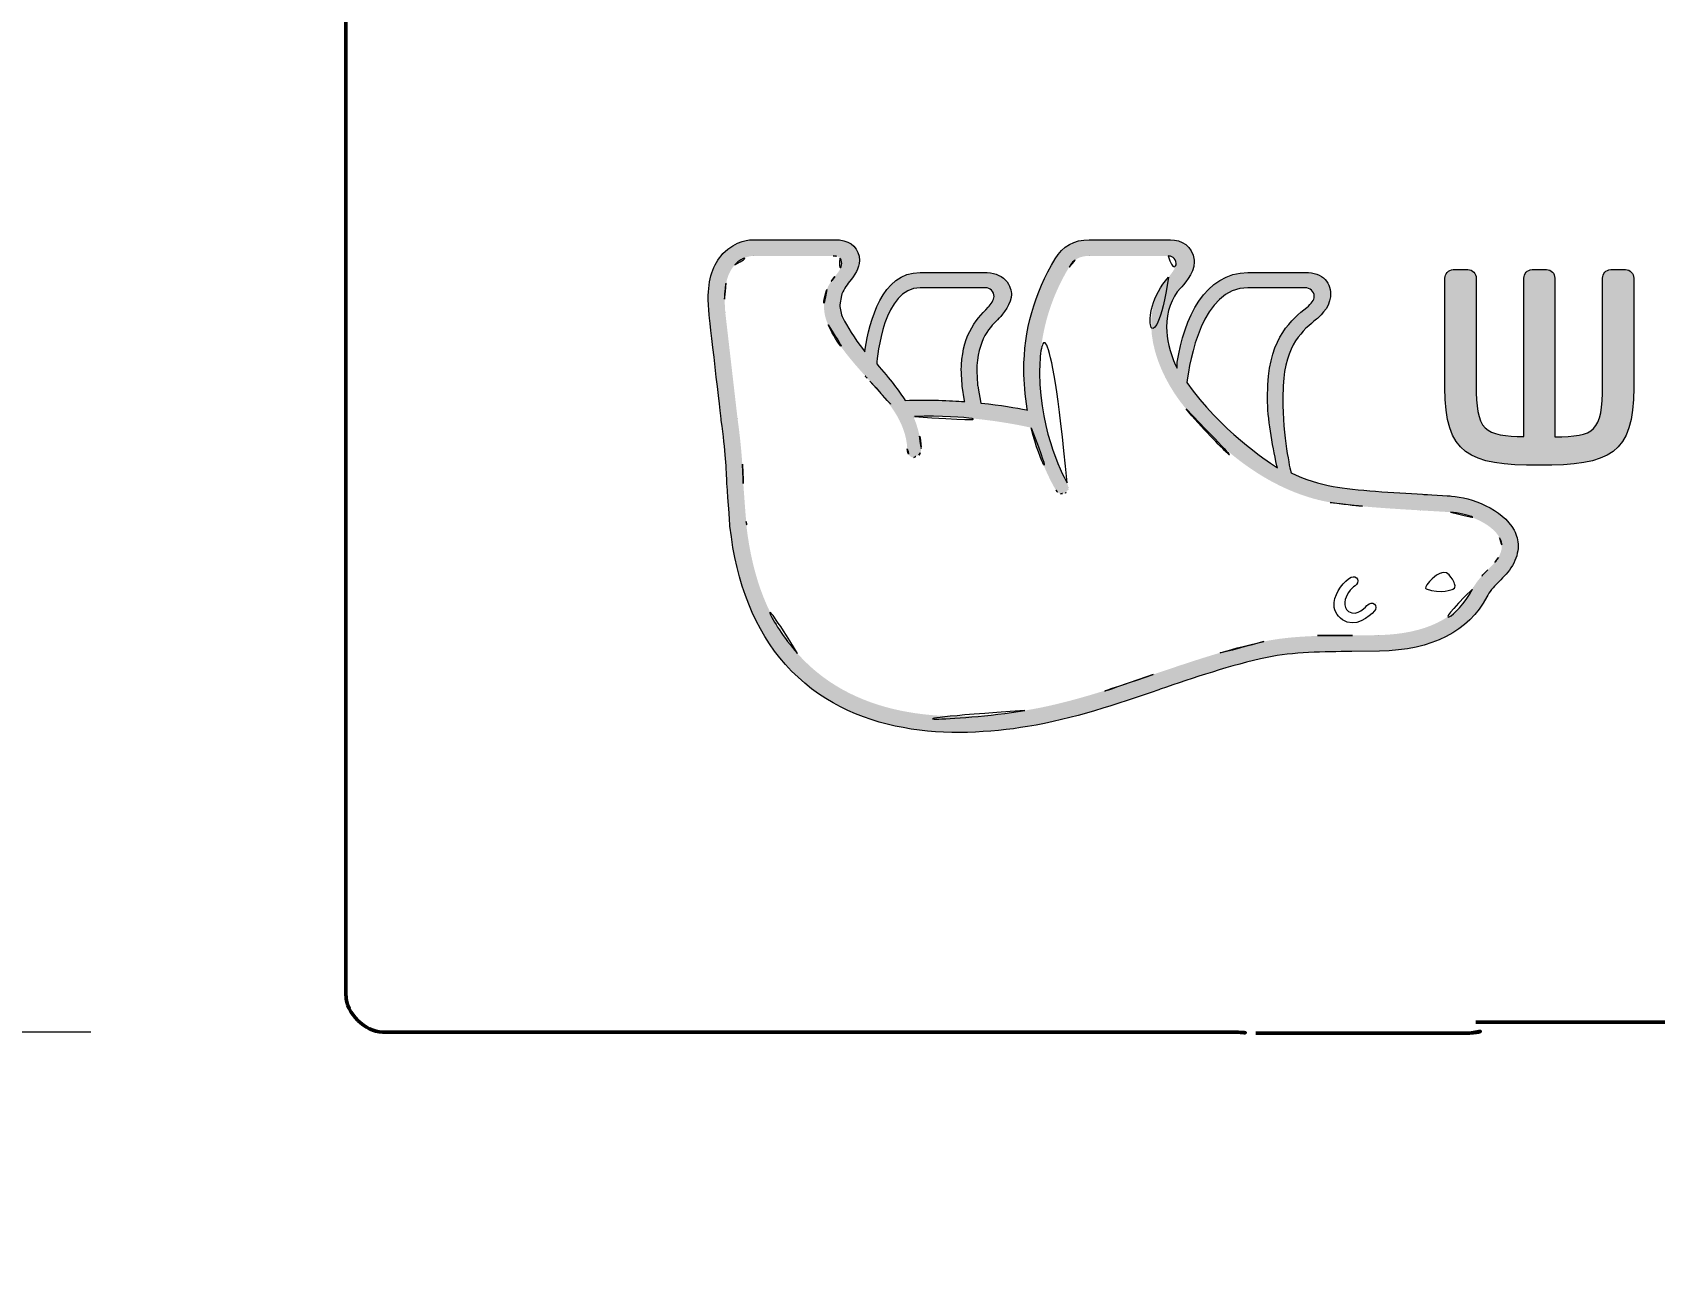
# Model space of a CAD drawing. Extents: x 16296675745 to 16296677675, y -37409619395 to -37409618123.
# Drawn here: x 16296675996.03 to 16296676018.29, y -37409619012.75 to -37409618995.79 of the extents above; entities that cross this region are included whole.
import ezdxf

# ---------------------------------------------------------------- set-up
doc = ezdxf.new("R2010")
doc.units = 0
doc.header["$LTSCALE"] = 10
doc.header["$MEASUREMENT"] = 0
doc.header["$PDMODE"] = 3
doc.header["$PDSIZE"] = -10
doc.linetypes.add('AUSGEZOGEN', pattern=[0])
doc.layers.get('0').update_dxf_attribs({"linetype": 'CONTINUOUS'})
doc.layers.get('DEFPOINTS').update_dxf_attribs({"linetype": 'CONTINUOUS'})
doc.layers.add('7', color=7, linetype='CONTINUOUS')
doc.layers.add('레이어 1', color=7, linetype='CONTINUOUS', lineweight=0)
doc.styles.add('Daelim Dimension', font='')
doc.styles.get('Daelim Dimension').set_extended_font_data('NanumGothic')
doc.dimstyles.new('DEFAULT', dxfattribs={"dimscale": 2, "dimtxt": 2, "dimasz": 2, "dimexe": 0, "dimexo": 2, "dimgap": 1, "dimtad": 1, "dimdec": 1, "dimzin": 9, "dimdsep": 46, "dimtxsty": 'Daelim Dimension', "dimcen": 0.5, "dimclrd": 252, "dimclre": 252, "dimclrt": 3, "dimadec": 1, "dimazin": 0, "dimtfac": 1, "dimtdec": 1, "dimtix": 1, "dimtmove": 0, "dimatfit": 3, "dimfxl": 1, "dimtolj": 1, "dimtzin": 1, "dimlwd": 9, "dimlwe": 9, "dimarcsym": 0})

# ---------------------------------------------------------------- blocks, each defined once
blk = doc.blocks.new('*D16')
at = {"color": 5, "lineweight": 9, "ltscale": 0.5, "transparency": 16777216}
for p, q in [((16296676000.335, -37409619013.002), (16296676000.335, -37409619054.953)), ((16296676065.308, -37409619013.406), (16296676065.308, -37409619054.953)), ((16296676004.335, -37409619054.953), (16296676061.308, -37409619054.953))]:
    blk.add_line(p, q, dxfattribs=at)
at = {"color": 5, "ltscale": 0.5, "transparency": 16777216}
for points in [[(16296676004.335, -37409619054.287), (16296676004.335, -37409619055.62), (16296676000.335, -37409619054.953)], [(16296676061.308, -37409619054.287), (16296676061.308, -37409619055.62), (16296676065.308, -37409619054.953)]]:
    blk.add_solid(points, dxfattribs=at)
at = {"layer": 'DEFPOINTS', "color": 0, "ltscale": 0.5, "transparency": 16777216}
for p in [(16296676000.335, -37409619009.002), (16296676065.308, -37409619009.406), (16296676065.308, -37409619054.953)]:
    blk.add_point(p, dxfattribs=at)
at = {"color": 7, "ltscale": 0.5, "transparency": 16777216, "insert": (16296676032.822, -37409619047.51), "char_height": 10, "attachment_point": 5, "style": 'Daelim Dimension'}
blk.add_mtext('\\A1;65', dxfattribs=at)
blk = doc.blocks.new('*D15')
at = {"color": 5, "lineweight": 9, "ltscale": 0.5, "transparency": 16777216}
for p, q in [((16296676006.32156, -37409618931.12888), (16296675952.38427, -37409618931.12888)), ((16296675952.38427, -37409619005.50224), (16296675952.38427, -37409618935.12888)), ((16296675996.8348, -37409619009.50224), (16296675952.38427, -37409619009.50224))]:
    blk.add_line(p, q, dxfattribs=at)
at = {"color": 5, "ltscale": 0.5, "transparency": 16777216}
for points in [[(16296675951.71761, -37409618935.12888), (16296675953.05094, -37409618935.12888), (16296675952.38427, -37409618931.12888)], [(16296675951.71761, -37409619005.50224), (16296675953.05094, -37409619005.50224), (16296675952.38427, -37409619009.50224)]]:
    blk.add_solid(points, dxfattribs=at)
at = {"layer": 'DEFPOINTS', "color": 0, "ltscale": 0.5, "transparency": 16777216}
for p in [(16296675952.38427, -37409618931.12888), (16296676010.32156, -37409618931.12888), (16296676000.8348, -37409619009.50224)]:
    blk.add_point(p, dxfattribs=at)
at = {"color": 7, "ltscale": 0.5, "transparency": 16777216, "insert": (16296675944.68328, -37409618970.31556), "char_height": 10, "attachment_point": 5, "rotation": 90, "style": 'Daelim Dimension'}
blk.add_mtext('\\A1;78.5', dxfattribs=at)

msp = doc.modelspace()

# ---------------------------------------------------------------- hatches: boundary and pattern name
at = {"layer": '레이어 1'}
h = msp.add_hatch(color=7, dxfattribs=at)
h.dxf.hatch_style = 1
edge = h.paths.add_edge_path(flags=16)
edge.add_spline(control_points=[(16296676005.670031, -37409618998.976013), (16296676005.77924, -37409618998.855118), (16296676005.916479, -37409618998.854042), (16296676005.922421, -37409618998.854042), (16296676005.922421, -37409618998.854042), (16296676007.021761, -37409618998.854042), (16296676007.021761, -37409618998.854042), (16296676007.062149, -37409618998.854042), (16296676007.093019, -37409618998.864166), (16296676007.113001, -37409618998.883904), (16296676007.129681, -37409618998.90023), (16296676007.137791, -37409618998.925087), (16296676007.137791, -37409618998.955887), (16296676007.137791, -37409618999.017883), (16296676007.092541, -37409618999.074867), (16296676007.04446, -37409618999.135399), (16296676006.99988, -37409618999.192673), (16296676006.957529, -37409618999.246964), (16296676006.93383, -37409618999.31369), (16296676006.87365, -37409618999.475639), (16296676006.87981, -37409618999.648399), (16296676006.95166, -37409618999.800621), (16296676007.08147, -37409619000.076042), (16296676007.274071, -37409619000.292419), (16296676007.460739, -37409619000.501518), (16296676007.460739, -37409619000.501518), (16296676007.52396, -37409619000.570938), (16296676007.52396, -37409619000.571609), (16296676007.766621, -37409619000.842018), (16296676008.01738, -37409619001.121758), (16296676008.037161, -37409619001.501038), (16296676008.041691, -37409619001.576134), (16296676008.076401, -37409619001.621529), (16296676008.124689, -37409619001.619492), (16296676008.124689, -37409619001.619492), (16296676008.19581, -37409619001.585327), (16296676008.197359, -37409619001.585327), (16296676008.21661, -37409619001.56411), (16296676008.227341, -37409619001.532509), (16296676008.227341, -37409619001.496178), (16296676008.227341, -37409619001.496178), (16296676008.22674, -37409619001.483353), (16296676008.22674, -37409619001.483208), (16296676008.21701, -37409619001.346123), (16296676008.18432, -37409619001.211594), (16296676008.12685, -37409619001.071922), (16296676008.12685, -37409619001.071922), (16296676008.121241, -37409619001.057861), (16296676008.121241, -37409619001.057861), (16296676008.121241, -37409619001.057861), (16296676008.13611, -37409619001.057327), (16296676008.13611, -37409619001.057327), (16296676008.84186, -37409619001.029373), (16296676009.53376, -37409619001.162552), (16296676009.73724, -37409619001.211594), (16296676009.86273, -37409619001.716476), (16296676010.06628, -37409619002.051193), (16296676010.07505, -37409619002.065369), (16296676010.09086, -37409619002.091568), (16296676010.116119, -37409619002.111702), (16296676010.14043, -37409619002.118729), (16296676010.14043, -37409619002.118729), (16296676010.199869, -37409619002.109818), (16296676010.207161, -37409619002.108856), (16296676010.212151, -37409619002.10144), (16296676010.222561, -37409619002.087387), (16296676010.24552, -37409619002.056587), (16296676010.24552, -37409619002.056587), (16296676010.24835, -37409619002.031883), (16296676010.24835, -37409619002.031883), (16296676010.24835, -37409619002.031883), (16296676010.22958, -37409619001.965424), (16296676010.22958, -37409619001.965424), (16296676010.21418, -37409619001.938812), (16296676009.851789, -37409619001.303963), (16296676009.851789, -37409619000.46315), (16296676009.851789, -37409618999.944473), (16296676009.988079, -37409618999.455109), (16296676010.25687, -37409618999.008827), (16296676010.321091, -37409618998.901733), (16296676010.40572, -37409618998.854042), (16296676010.53159, -37409618998.854042), (16296676010.53159, -37409618998.854042), (16296676011.61528, -37409618998.854042), (16296676011.61528, -37409618998.854042), (16296676011.651211, -37409618998.854042), (16296676011.72617, -37409618998.879303), (16296676011.72617, -37409618998.957649), (16296676011.72617, -37409618999.000862), (16296676011.686131, -37409618999.071777), (16296676011.61939, -37409618999.146469), (16296676011.167789, -37409618999.649353), (16296676011.428341, -37409619000.434792), (16296676011.861441, -37409619000.952248), (16296676012.27977, -37409619001.45134), (16296676012.96249, -37409619002.079407), (16296676013.8391, -37409619002.235428), (16296676014.149771, -37409619002.289719), (16296676014.660271, -37409619002.319977), (16296676015.07258, -37409619002.344429), (16296676015.07258, -37409619002.344429), (16296676015.48934, -37409619002.369148), (16296676015.48934, -37409619002.369148), (16296676015.70322, -37409619002.38549), (16296676016.056709, -37409619002.517036), (16296676016.164289, -37409619002.720741), (16296676016.20974, -37409619002.805161), (16296676016.204611, -37409619002.8908), (16296676016.14761, -37409619002.989258), (16296676016.11175, -37409619003.048683), (16296676016.06251, -37409619003.099747), (16296676016.00058, -37409619003.16188), (16296676015.93211, -37409619003.231163), (16296676015.86166, -37409619003.302887), (16296676015.80682, -37409619003.397453), (16296676015.80682, -37409619003.397453), (16296676015.79109, -37409619003.427017), (16296676015.79109, -37409619003.427017), (16296676015.581791, -37409619003.827377), (16296676015.15065, -37409619004.038773), (16296676014.509121, -37409619004.055794), (16296676014.509121, -37409619004.055794), (16296676014.147329, -37409619004.059837), (16296676014.147329, -37409619004.059837), (16296676013.75009, -37409619004.061867), (16296676013.299351, -37409619004.064163), (16296676012.928989, -37409619004.14386), (16296676012.408831, -37409619004.255692), (16296676011.88698, -37409619004.43399), (16296676011.426451, -37409619004.590927), (16296676011.426451, -37409619004.590927), (16296676011.41172, -37409619004.595787), (16296676011.41172, -37409619004.595787), (16296676010.842131, -37409619004.790573), (16296676010.25308, -37409619004.991966), (16296676009.65094, -37409619005.090019), (16296676008.68726, -37409619005.24955), (16296676007.363899, -37409619005.244278), (16296676006.531321, -37409619004.309593), (16296676006.14649, -37409619003.876823), (16296676005.909451, -37409619003.281693), (16296676005.827869, -37409619002.540283), (16296676005.827869, -37409619002.540283), (16296676005.830971, -37409619002.542709), (16296676005.833811, -37409619002.54528), (16296676005.82719, -37409619002.530563), (16296676005.820971, -37409619002.44735), (16296676005.786671, -37409619001.975693), (16296676005.77681, -37409619001.748894), (16296676005.766399, -37409619001.514412), (16296676005.707109, -37409619001.079353), (16296676005.707109, -37409619001.079353), (16296676005.53908, -37409618999.624359), (16296676005.53908, -37409618999.624359), (16296676005.53908, -37409618999.624359), (16296676005.529091, -37409618999.447548), (16296676005.529091, -37409618999.447548), (16296676005.529091, -37409618999.238724), (16296676005.576361, -37409618999.080017), (16296676005.670031, -37409618998.976013)], knot_values=[0, 0, 0, 0, 1, 1, 1, 2, 2, 2, 3, 3, 3, 4, 4, 4, 5, 5, 5, 6, 6, 6, 7, 7, 7, 8, 8, 8, 9, 9, 9, 10, 10, 10, 11, 11, 11, 12, 12, 12, 13, 13, 13, 14, 14, 14, 15, 15, 15, 16, 16, 16, 17, 17, 17, 18, 18, 18, 19, 19, 19, 20, 20, 20, 21, 21, 21, 22, 22, 22, 23, 23, 23, 24, 24, 24, 25, 25, 25, 26, 26, 26, 27, 27, 27, 28, 28, 28, 29, 29, 29, 30, 30, 30, 31, 31, 31, 32, 32, 32, 33, 33, 33, 34, 34, 34, 35, 35, 35, 36, 36, 36, 37, 37, 37, 38, 38, 38, 39, 39, 39, 40, 40, 40, 41, 41, 41, 42, 42, 42, 43, 43, 43, 44, 44, 44, 45, 45, 45, 46, 46, 46, 47, 47, 47, 48, 48, 48, 49, 49, 49, 50, 50, 50, 51, 51, 51, 52, 52, 52, 53, 53, 53, 53], degree=3, periodic=0)
edge = h.paths.add_edge_path(flags=16)
edge.add_spline(control_points=[(16296676008.211411, -37409618999.290459), (16296676008.211411, -37409618999.290459), (16296676009.108219, -37409618999.290459), (16296676009.108219, -37409618999.290459), (16296676009.17453, -37409618999.290459), (16296676009.22694, -37409618999.343407), (16296676009.22694, -37409618999.410942), (16296676009.22694, -37409618999.458092), (16296676009.18602, -37409618999.518059), (16296676009.14731, -37409618999.559258), (16296676008.964899, -37409618999.733887), (16296676008.778299, -37409618999.974319), (16296676008.778299, -37409619000.430733), (16296676008.778299, -37409619000.430733), (16296676008.78985, -37409619000.638077), (16296676008.78985, -37409619000.638878), (16296676008.78985, -37409619000.638878), (16296676008.822809, -37409619000.840538), (16296676008.822809, -37409619000.840538), (16296676008.822809, -37409619000.840538), (16296676008.825109, -37409619000.853249), (16296676008.825109, -37409619000.853249), (16296676008.825109, -37409619000.853249), (16296676008.811871, -37409619000.852287), (16296676008.811871, -37409619000.852287), (16296676008.64465, -37409619000.840271), (16296676008.31926, -37409619000.822166), (16296676008.008591, -37409619000.836899), (16296676007.92971, -37409619000.711418), (16296676007.80261, -37409619000.550003), (16296676007.61702, -37409619000.334969), (16296676007.62554, -37409619000.227989), (16296676007.71414, -37409618999.290459), (16296676008.211411, -37409618999.290459)], knot_values=[0, 0, 0, 0, 1, 1, 1, 2, 2, 2, 3, 3, 3, 4, 4, 4, 5, 5, 5, 6, 6, 6, 7, 7, 7, 8, 8, 8, 9, 9, 9, 10, 10, 10, 11, 11, 11, 11], degree=3, periodic=0)
edge = h.paths.add_edge_path(flags=16)
edge.add_spline(control_points=[(16296676012.71139, -37409618999.290459), (16296676012.71139, -37409618999.290459), (16296676013.498581, -37409618999.290459), (16296676013.498581, -37409618999.290459), (16296676013.55761, -37409618999.290459), (16296676013.621099, -37409618999.339081), (16296676013.621099, -37409618999.410942), (16296676013.621099, -37409618999.454567), (16296676013.58449, -37409618999.508591), (16296676013.517771, -37409618999.562233), (16296676013.318529, -37409618999.720917), (16296676013.016649, -37409618999.961098), (16296676012.983959, -37409619000.624168), (16296676012.983959, -37409619000.624168), (16296676012.979441, -37409619000.805023), (16296676012.979441, -37409619000.805023), (16296676012.979441, -37409619001.087044), (16296676013.044069, -37409619001.427559), (16296676013.105379, -37409619001.731873), (16296676013.105379, -37409619001.731873), (16296676013.115391, -37409619001.762939), (16296676013.115391, -37409619001.762939), (16296676013.115391, -37409619001.762939), (16296676013.08959, -37409619001.742813), (16296676013.08959, -37409619001.742813), (16296676012.97221, -37409619001.670563), (16296676012.329269, -37409619001.23481), (16296676011.87299, -37409619000.591057), (16296676011.91082, -37409619000.286346), (16296676012.08263, -37409618999.290459), (16296676012.71139, -37409618999.290459)], knot_values=[0, 0, 0, 0, 1, 1, 1, 2, 2, 2, 3, 3, 3, 4, 4, 4, 5, 5, 5, 6, 6, 6, 7, 7, 7, 8, 8, 8, 9, 9, 9, 10, 10, 10, 10], degree=3, periodic=0)
edge = h.paths.add_edge_path()
edge.add_spline(control_points=[(16296676005.316879, -37409618999.646378), (16296676005.31716, -37409618999.648399), (16296676005.4841, -37409619001.109596), (16296676005.4841, -37409619001.109596), (16296676005.54591, -37409619001.546288), (16296676005.554819, -37409619001.77916), (16296676005.562851, -37409619001.98555), (16296676005.562851, -37409619001.98555), (16296676005.604179, -37409619002.562431), (16296676005.604179, -37409619002.562843), (16296676005.69211, -37409619003.352463), (16296676005.94767, -37409619003.990273), (16296676006.3641, -37409619004.45668), (16296676007.26368, -37409619005.467422), (16296676008.66795, -37409619005.478104), (16296676009.688009, -37409619005.309929), (16296676010.313589, -37409619005.206459), (16296676010.91156, -37409619005.002373), (16296676011.48967, -37409619004.804619), (16296676011.48967, -37409619004.804619), (16296676011.508301, -37409619004.798012), (16296676011.508301, -37409619004.798012), (16296676011.960251, -37409619004.64389), (16296676012.473129, -37409619004.46843), (16296676012.9764, -37409619004.361191), (16296676013.32218, -37409619004.287308), (16296676013.75522, -37409619004.283928), (16296676014.137739, -37409619004.281898), (16296676014.137739, -37409619004.281898), (16296676014.51635, -37409619004.277313), (16296676014.51635, -37409619004.277313), (16296676015.243839, -37409619004.259354), (16296676015.739361, -37409619004.007423), (16296676015.989639, -37409619003.52887), (16296676015.989639, -37409619003.52887), (16296676016.000919, -37409619003.508217), (16296676016.000919, -37409619003.508217), (16296676016.04232, -37409619003.435677), (16296676016.10371, -37409619003.374077), (16296676016.15868, -37409619003.318962), (16296676016.219271, -37409619003.257919), (16296676016.28754, -37409619003.189453), (16296676016.33968, -37409619003.10083), (16296676016.392019, -37409619003.012077), (16296676016.41843, -37409619002.922127), (16296676016.41843, -37409619002.833794), (16296676016.41843, -37409619002.759506), (16296676016.399799, -37409619002.686562), (16296676016.36237, -37409619002.616867), (16296676016.20772, -37409619002.324837), (16296676015.766569, -37409619002.167221), (16296676015.503321, -37409619002.14843), (16296676015.503321, -37409619002.14843), (16296676015.115801, -37409619002.124123), (16296676015.10655, -37409619002.123306), (16296676014.71909, -37409619002.10144), (16296676014.188471, -37409619002.070778), (16296676013.87867, -37409619002.016068), (16296676013.69754, -37409619001.984047), (16296676013.491699, -37409619001.91909), (16296676013.302059, -37409619001.829803), (16296676013.288549, -37409619001.78064), (16296676013.19009, -37409619001.342857), (16296676013.19009, -37409619000.804741), (16296676013.19009, -37409619000.804741), (16296676013.194269, -37409619000.63401), (16296676013.194269, -37409619000.63401), (16296676013.222839, -37409619000.066566), (16296676013.470221, -37409618999.868301), (16296676013.651489, -37409618999.723221), (16296676013.669861, -37409618999.708771), (16296676013.8314, -37409618999.574654), (16296676013.843019, -37409618999.413239), (16296676013.851259, -37409618999.32193), (16296676013.82513, -37409618999.238724), (16296676013.76967, -37409618999.178886), (16296676013.70957, -37409618999.114052), (16296676013.618191, -37409618999.081238), (16296676013.498581, -37409618999.081238), (16296676013.498581, -37409618999.081238), (16296676012.71139, -37409618999.081238), (16296676012.71139, -37409618999.081238), (16296676012.1222, -37409618999.081238), (16296676011.830721, -37409618999.71566), (16296676011.74205, -37409619000.309982), (16296676011.74205, -37409619000.309982), (16296676011.740219, -37409619000.393593), (16296676011.740219, -37409619000.393593), (16296676011.740219, -37409619000.393593), (16296676011.7159, -37409619000.351723), (16296676011.7159, -37409619000.351723), (16296676011.640341, -37409619000.183548), (16296676011.594879, -37409618999.982567), (16296676011.594879, -37409618999.831161), (16296676011.594879, -37409618999.618683), (16296676011.66066, -37409618999.433098), (16296676011.78561, -37409618999.294777), (16296676011.817141, -37409618999.263573), (16296676011.974701, -37409618999.100281), (16296676011.974701, -37409618998.937241), (16296676011.974701, -37409618998.937241), (16296676011.973289, -37409618998.910362), (16296676011.973289, -37409618998.910362), (16296676011.95093, -37409618998.717751), (16296676011.795059, -37409618998.631706), (16296676011.650261, -37409618998.631706), (16296676011.650261, -37409618998.631706), (16296676010.53159, -37409618998.631706), (16296676010.53159, -37409618998.631706), (16296676010.32967, -37409618998.631706), (16296676010.168739, -37409618998.722633), (16296676010.06534, -37409618998.894157), (16296676009.780661, -37409618999.366768), (16296676009.63641, -37409618999.880043), (16296676009.63641, -37409619000.41925), (16296676009.63641, -37409619000.587547), (16296676009.652281, -37409619000.767197), (16296676009.68335, -37409619000.95359), (16296676009.68335, -37409619000.95359), (16296676009.68605, -37409619000.96846), (16296676009.68605, -37409619000.96846), (16296676009.68605, -37409619000.96846), (16296676009.67119, -37409619000.965347), (16296676009.67119, -37409619000.965347), (16296676009.5366, -37409619000.939278), (16296676009.32007, -37409619000.901733), (16296676009.0525, -37409619000.872833), (16296676009.0525, -37409619000.872833), (16296676009.044729, -37409619000.87188), (16296676009.044729, -37409619000.87188), (16296676009.044729, -37409619000.87188), (16296676009.00873, -37409619000.666832), (16296676009.00873, -37409619000.666832), (16296676009.00873, -37409619000.666832), (16296676009.000839, -37409619000.61821), (16296676009.000839, -37409619000.617401), (16296676009.000839, -37409619000.617401), (16296676008.99016, -37409619000.435997), (16296676008.99016, -37409619000.435997), (16296676008.99016, -37409619000.000664), (16296676009.18791, -37409618999.811302), (16296676009.29421, -37409618999.709717), (16296676009.2957, -37409618999.708366), (16296676009.444, -37409618999.557632), (16296676009.460079, -37409618999.423912), (16296676009.460079, -37409618999.423912), (16296676009.46521, -37409618999.382843), (16296676009.46521, -37409618999.382843), (16296676009.46521, -37409618999.340843), (16296676009.454411, -37409618999.258453), (16296676009.38093, -37409618999.182533), (16296676009.316231, -37409618999.115143), (16296676009.21607, -37409618999.081238), (16296676009.08289, -37409618999.081238), (16296676009.08289, -37409618999.081238), (16296676008.211411, -37409618999.081238), (16296676008.211411, -37409618999.081238), (16296676007.682131, -37409618999.081238), (16296676007.52281, -37409618999.754158), (16296676007.45858, -37409619000.131279), (16296676007.45858, -37409619000.131279), (16296676007.455601, -37409619000.170181), (16296676007.455601, -37409619000.170181), (16296676007.455601, -37409619000.170181), (16296676007.434681, -37409619000.141693), (16296676007.434681, -37409619000.141693), (16296676007.31263, -37409618999.985809), (16296676007.205601, -37409618999.812508), (16296676007.15407, -37409618999.70472), (16296676007.126989, -37409618999.648666), (16296676007.1124, -37409618999.586403), (16296676007.1124, -37409618999.523987), (16296676007.1124, -37409618999.523987), (16296676007.13212, -37409618999.397842), (16296676007.13212, -37409618999.397842), (16296676007.15251, -37409618999.329361), (16296676007.199249, -37409618999.266281), (16296676007.24497, -37409618999.205231), (16296676007.31204, -37409618999.118111), (16296676007.381201, -37409618999.02774), (16296676007.381201, -37409618998.918068), (16296676007.381201, -37409618998.918068), (16296676007.374701, -37409618998.857689), (16296676007.374701, -37409618998.857689), (16296676007.342831, -37409618998.712082), (16296676007.22484, -37409618998.631706), (16296676007.0427, -37409618998.631706), (16296676007.0427, -37409618998.631706), (16296676005.922951, -37409618998.631706), (16296676005.922951, -37409618998.631706), (16296676005.89838, -37409618998.631706), (16296676005.67955, -37409618998.637123), (16296676005.50816, -37409618998.822578), (16296676005.37133, -37409618998.970734), (16296676005.304871, -37409618999.174438), (16296676005.304871, -37409618999.444847), (16296676005.304871, -37409618999.444847), (16296676005.31675, -37409618999.645432), (16296676005.316879, -37409618999.646378)], knot_values=[0, 0, 0, 0, 1, 1, 1, 2, 2, 2, 3, 3, 3, 4, 4, 4, 5, 5, 5, 6, 6, 6, 7, 7, 7, 8, 8, 8, 9, 9, 9, 10, 10, 10, 11, 11, 11, 12, 12, 12, 13, 13, 13, 14, 14, 14, 15, 15, 15, 16, 16, 16, 17, 17, 17, 18, 18, 18, 19, 19, 19, 20, 20, 20, 21, 21, 21, 22, 22, 22, 23, 23, 23, 24, 24, 24, 25, 25, 25, 26, 26, 26, 27, 27, 27, 28, 28, 28, 29, 29, 29, 30, 30, 30, 31, 31, 31, 32, 32, 32, 33, 33, 33, 34, 34, 34, 35, 35, 35, 36, 36, 36, 37, 37, 37, 38, 38, 38, 39, 39, 39, 40, 40, 40, 41, 41, 41, 42, 42, 42, 43, 43, 43, 44, 44, 44, 45, 45, 45, 46, 46, 46, 47, 47, 47, 48, 48, 48, 49, 49, 49, 50, 50, 50, 51, 51, 51, 52, 52, 52, 53, 53, 53, 54, 54, 54, 55, 55, 55, 56, 56, 56, 57, 57, 57, 58, 58, 58, 59, 59, 59, 60, 60, 60, 61, 61, 61, 62, 62, 62, 63, 63, 63, 64, 64, 64, 65, 65, 65, 66, 66, 66, 66], degree=3, periodic=0)
edge = h.paths.add_edge_path(flags=0)
edge.add_spline(control_points=[(16296676015.522369, -37409619003.42527), (16296676015.522369, -37409619003.42527), (16296676015.35947, -37409619003.498878), (16296676015.157669, -37409619003.421082), (16296676015.157669, -37409619003.421082), (16296676015.132681, -37409619003.410423), (16296676015.16523, -37409619003.364349), (16296676015.2635, -37409619003.232262), (16296676015.36035, -37409619003.203751), (16296676015.36035, -37409619003.203751), (16296676015.36035, -37409619003.203751), (16296676015.43051, -37409619003.179039), (16296676015.46995, -37409619003.226852), (16296676015.549641, -37409619003.32032), (16296676015.55208, -37409619003.374763), (16296676015.55208, -37409619003.374763), (16296676015.55208, -37409619003.374763), (16296676015.56032, -37409619003.415138), (16296676015.522369, -37409619003.42527)], knot_values=[0, 0, 0, 0, 1, 1, 1, 2, 2, 2, 3, 3, 3, 4, 4, 4, 5, 5, 5, 6, 6, 6, 6], degree=3, periodic=0)
edge = h.paths.add_edge_path(flags=0)
edge.add_spline(control_points=[(16296676014.447399, -37409619003.724854), (16296676014.471781, -37409619003.69825), (16296676014.473669, -37409619003.653954), (16296676014.447399, -37409619003.630577), (16296676014.42227, -37409619003.607887), (16296676014.37871, -37409619003.613831), (16296676014.354401, -37409619003.640572), (16296676014.341431, -37409619003.653954), (16296676014.20771, -37409619003.81266), (16296676014.09236, -37409619003.731483), (16296676014.05022, -37409619003.701218), (16296676014.032789, -37409619003.658257), (16296676014.039009, -37409619003.60276), (16296676014.048861, -37409619003.513748), (16296676014.12606, -37409619003.412712), (16296676014.180019, -37409619003.378143), (16296676014.210211, -37409619003.359756), (16296676014.230129, -37409619003.32032), (16296676014.215811, -37409619003.288437), (16296676014.20163, -37409619003.256699), (16296676014.16124, -37409619003.247238), (16296676014.12883, -37409619003.262367), (16296676014.032261, -37409619003.308571), (16296676013.91048, -37409619003.462807), (16296676013.893801, -37409619003.606667), (16296676013.88273, -37409619003.706886), (16296676013.92771, -37409619003.78875), (16296676014.007799, -37409619003.843987), (16296676014.180019, -37409619003.966232), (16296676014.3752, -37409619003.802673), (16296676014.447399, -37409619003.724854)], knot_values=[0, 0, 0, 0, 1, 1, 1, 2, 2, 2, 3, 3, 3, 4, 4, 4, 5, 5, 5, 6, 6, 6, 7, 7, 7, 8, 8, 8, 9, 9, 9, 10, 10, 10, 10], degree=3, periodic=0)
edge = h.paths.add_edge_path(flags=0)
edge.add_spline(control_points=[(16296676014.46941, -37409619003.605583), (16296676014.46941, -37409619003.605583), (16296676014.46941, -37409619003.605583), (16296676014.46941, -37409619003.605583), (16296676014.46941, -37409619003.605583), (16296676014.46941, -37409619003.605583), (16296676014.46941, -37409619003.605583)], knot_values=[0, 0, 0, 0, 1, 1, 1, 2, 2, 2, 2], degree=3, periodic=0)
h = msp.add_hatch(color=7, dxfattribs=at)
h.dxf.hatch_style = 2
edge = h.paths.add_edge_path()
edge.add_spline(control_points=[(16296676018.004841, -37409619000.66185), (16296676018.004841, -37409619000.66185), (16296676018.004841, -37409618999.159843), (16296676018.004841, -37409618999.159843), (16296676018.004841, -37409618999.094887), (16296676017.953791, -37409618999.042068), (16296676017.891109, -37409618999.042068), (16296676017.891109, -37409618999.042068), (16296676017.69013, -37409618999.042068), (16296676017.69013, -37409618999.042068), (16296676017.619221, -37409618999.042068), (16296676017.576811, -37409618999.101761), (16296676017.576811, -37409618999.159843), (16296676017.576811, -37409618999.159843), (16296676017.576811, -37409619000.624687), (16296676017.576811, -37409619000.624687), (16296676017.576811, -37409619001.270607), (16296676017.46726, -37409619001.33342), (16296676016.92103, -37409619001.3349), (16296676016.92103, -37409619001.295189), (16296676016.92103, -37409618999.159843), (16296676016.92103, -37409618999.159843), (16296676016.92103, -37409618999.092453), (16296676016.87254, -37409618999.042068), (16296676016.80825, -37409618999.042068), (16296676016.80825, -37409618999.042068), (16296676016.610769, -37409618999.042068), (16296676016.610769, -37409618999.042068), (16296676016.540131, -37409618999.042068), (16296676016.49785, -37409618999.101761), (16296676016.49785, -37409618999.159843), (16296676016.49785, -37409618999.159843), (16296676016.49785, -37409619001.288567), (16296676016.49785, -37409619001.330719), (16296676016.24229, -37409619001.329781), (16296676016.06278, -37409619001.308701), (16296676015.965599, -37409619001.211594), (16296676015.86322, -37409619001.109337), (16296676015.84322, -37409619000.918617), (16296676015.84322, -37409619000.624687), (16296676015.84322, -37409619000.624687), (16296676015.84322, -37409618999.159843), (16296676015.84322, -37409618999.159843), (16296676015.84322, -37409618999.096077), (16296676015.791019, -37409618999.042068), (16296676015.72929, -37409618999.042068), (16296676015.72929, -37409618999.042068), (16296676015.527361, -37409618999.042068), (16296676015.527361, -37409618999.042068), (16296676015.457319, -37409618999.042068), (16296676015.41404, -37409618999.103119), (16296676015.41404, -37409618999.159843), (16296676015.41404, -37409618999.159843), (16296676015.41404, -37409619000.66185), (16296676015.41404, -37409619000.66185), (16296676015.41404, -37409619001.57222), (16296676015.736851, -37409619001.726479), (16296676016.707081, -37409619001.726479), (16296676017.680811, -37409619001.726479), (16296676018.004841, -37409619001.57222), (16296676018.004841, -37409619000.66185)], knot_values=[0, 0, 0, 0, 1, 1, 1, 2, 2, 2, 3, 3, 3, 4, 4, 4, 5, 5, 5, 6, 6, 6, 7, 7, 7, 8, 8, 8, 9, 9, 9, 10, 10, 10, 11, 11, 11, 12, 12, 12, 13, 13, 13, 14, 14, 14, 15, 15, 15, 16, 16, 16, 17, 17, 17, 18, 18, 18, 19, 19, 19, 20, 20, 20, 20], degree=3, periodic=0)

# ---------------------------------------------------------------- linework, layer by layer
at = {"color": 7}
msp.add_line((16296676012.746269, -37409618999.081238), (16296676012.746269, -37409618999.081238), dxfattribs=at)
at = {"layer": '7', "color": 7, "linetype": 'AUSGEZOGEN', "lineweight": 50}
for p, q in [((16296676000.334881, -37409618941.115562), (16296676000.334881, -37409619009.002319)), ((16296676000.338449, -37409619009.046753), (16296676000.33539, -37409619009.002319)), ((16296676000.34725, -37409619009.091423), (16296676000.338449, -37409619009.046753)), ((16296676000.36138, -37409619009.135902), (16296676000.34725, -37409619009.091423)), ((16296676000.380409, -37409619009.179764), (16296676000.36138, -37409619009.135902)), ((16296676000.4039, -37409619009.222588), (16296676000.380409, -37409619009.179764)), ((16296676000.43144, -37409619009.263939), (16296676000.4039, -37409619009.222588)), ((16296676000.46258, -37409619009.303383), (16296676000.43144, -37409619009.263939)), ((16296676000.49692, -37409619009.3405), (16296676000.46258, -37409619009.303383)), ((16296676000.534, -37409619009.374863), (16296676000.49692, -37409619009.3405)), ((16296676000.57342, -37409619009.406036), (16296676000.534, -37409619009.374863)), ((16296676015.837061, -37409619009.367203), (16296676049.806049, -37409619009.367203)), ((16296676000.614731, -37409619009.433594), (16296676000.57342, -37409619009.406036)), ((16296676000.657511, -37409619009.4571), (16296676000.614731, -37409619009.433594)), ((16296676000.70134, -37409619009.476143), (16296676000.657511, -37409619009.4571)), ((16296676000.745781, -37409619009.490288), (16296676000.70134, -37409619009.476143)), ((16296676000.790409, -37409619009.4991), (16296676000.745781, -37409619009.490288)), ((16296676000.834801, -37409619009.502151), (16296676000.790409, -37409619009.4991)), ((16296676012.578791, -37409619009.502243), (16296676000.834801, -37409619009.502243)), ((16296676012.821409, -37409619009.515556), (16296676015.7514, -37409619009.515556))]:
    msp.add_line(p, q, dxfattribs=at)
msp.add_arc((16296676015.75131, -37409619009.01548), 0.500088, 270.005027, 315.3125008, dxfattribs=at)
msp.add_ellipse((16296676012.32163, -37409619009.01548), major_axis=(-1.11355, 0.262802), ratio=0.38207008, start_param=1.89280653, end_param=2.124126992, dxfattribs=at)
at = {"layer": '레이어 1', "color": 7}
for points, knots in [([(16296676005.316879, -37409618999.646378), (16296676005.31716, -37409618999.648399), (16296676005.4841, -37409619001.109596), (16296676005.4841, -37409619001.109596), (16296676005.54591, -37409619001.546288), (16296676005.554819, -37409619001.77916), (16296676005.562851, -37409619001.98555), (16296676005.562851, -37409619001.98555), (16296676005.604179, -37409619002.562431), (16296676005.604179, -37409619002.562843), (16296676005.69211, -37409619003.352463), (16296676005.94767, -37409619003.990273), (16296676006.3641, -37409619004.45668), (16296676007.26368, -37409619005.467422), (16296676008.66795, -37409619005.478104), (16296676009.688009, -37409619005.309929), (16296676010.313589, -37409619005.206459), (16296676010.91156, -37409619005.002373), (16296676011.48967, -37409619004.804619), (16296676011.48967, -37409619004.804619), (16296676011.508301, -37409619004.798012), (16296676011.508301, -37409619004.798012), (16296676011.960251, -37409619004.64389), (16296676012.473129, -37409619004.46843), (16296676012.9764, -37409619004.361191), (16296676013.32218, -37409619004.287308), (16296676013.75522, -37409619004.283928), (16296676014.137739, -37409619004.281898), (16296676014.137739, -37409619004.281898), (16296676014.51635, -37409619004.277313), (16296676014.51635, -37409619004.277313), (16296676015.243839, -37409619004.259354), (16296676015.739361, -37409619004.007423), (16296676015.989639, -37409619003.52887), (16296676015.989639, -37409619003.52887), (16296676016.000919, -37409619003.508217), (16296676016.000919, -37409619003.508217), (16296676016.04232, -37409619003.435677), (16296676016.10371, -37409619003.374077), (16296676016.15868, -37409619003.318962), (16296676016.219271, -37409619003.257919), (16296676016.28754, -37409619003.189453), (16296676016.33968, -37409619003.10083), (16296676016.392019, -37409619003.012077), (16296676016.41843, -37409619002.922127), (16296676016.41843, -37409619002.833794), (16296676016.41843, -37409619002.759506), (16296676016.399799, -37409619002.686562), (16296676016.36237, -37409619002.616867), (16296676016.20772, -37409619002.324837), (16296676015.766569, -37409619002.167221), (16296676015.503321, -37409619002.14843), (16296676015.503321, -37409619002.14843), (16296676015.115801, -37409619002.124123), (16296676015.10655, -37409619002.123306), (16296676014.71909, -37409619002.10144), (16296676014.188471, -37409619002.070778), (16296676013.87867, -37409619002.016068), (16296676013.69754, -37409619001.984047), (16296676013.491699, -37409619001.91909), (16296676013.302059, -37409619001.829803), (16296676013.288549, -37409619001.78064), (16296676013.19009, -37409619001.342857), (16296676013.19009, -37409619000.804741), (16296676013.19009, -37409619000.804741), (16296676013.194269, -37409619000.63401), (16296676013.194269, -37409619000.63401), (16296676013.222839, -37409619000.066566), (16296676013.470221, -37409618999.868301), (16296676013.651489, -37409618999.723221), (16296676013.669861, -37409618999.708771), (16296676013.8314, -37409618999.574654), (16296676013.843019, -37409618999.413239), (16296676013.851259, -37409618999.32193), (16296676013.82513, -37409618999.238724), (16296676013.76967, -37409618999.178886), (16296676013.70957, -37409618999.114052), (16296676013.618191, -37409618999.081238), (16296676013.498581, -37409618999.081238), (16296676013.498581, -37409618999.081238), (16296676012.71139, -37409618999.081238), (16296676012.71139, -37409618999.081238), (16296676012.1222, -37409618999.081238), (16296676011.830721, -37409618999.71566), (16296676011.74205, -37409619000.309982), (16296676011.74205, -37409619000.309982), (16296676011.740219, -37409619000.393593), (16296676011.740219, -37409619000.393593), (16296676011.740219, -37409619000.393593), (16296676011.7159, -37409619000.351723), (16296676011.7159, -37409619000.351723), (16296676011.640341, -37409619000.183548), (16296676011.594879, -37409618999.982567), (16296676011.594879, -37409618999.831161), (16296676011.594879, -37409618999.618683), (16296676011.66066, -37409618999.433098), (16296676011.78561, -37409618999.294777), (16296676011.817141, -37409618999.263573), (16296676011.974701, -37409618999.100281), (16296676011.974701, -37409618998.937241), (16296676011.974701, -37409618998.937241), (16296676011.973289, -37409618998.910362), (16296676011.973289, -37409618998.910362), (16296676011.95093, -37409618998.717751), (16296676011.795059, -37409618998.631706), (16296676011.650261, -37409618998.631706), (16296676011.650261, -37409618998.631706), (16296676010.53159, -37409618998.631706), (16296676010.53159, -37409618998.631706), (16296676010.32967, -37409618998.631706), (16296676010.168739, -37409618998.722633), (16296676010.06534, -37409618998.894157), (16296676009.780661, -37409618999.366768), (16296676009.63641, -37409618999.880043), (16296676009.63641, -37409619000.41925), (16296676009.63641, -37409619000.587547), (16296676009.652281, -37409619000.767197), (16296676009.68335, -37409619000.95359), (16296676009.68335, -37409619000.95359), (16296676009.68605, -37409619000.96846), (16296676009.68605, -37409619000.96846), (16296676009.68605, -37409619000.96846), (16296676009.67119, -37409619000.965347), (16296676009.67119, -37409619000.965347), (16296676009.5366, -37409619000.939278), (16296676009.32007, -37409619000.901733), (16296676009.0525, -37409619000.872833), (16296676009.0525, -37409619000.872833), (16296676009.044729, -37409619000.87188), (16296676009.044729, -37409619000.87188), (16296676009.044729, -37409619000.87188), (16296676009.00873, -37409619000.666832), (16296676009.00873, -37409619000.666832), (16296676009.00873, -37409619000.666832), (16296676009.000839, -37409619000.61821), (16296676009.000839, -37409619000.617401), (16296676009.000839, -37409619000.617401), (16296676008.99016, -37409619000.435997), (16296676008.99016, -37409619000.435997), (16296676008.99016, -37409619000.000664), (16296676009.18791, -37409618999.811302), (16296676009.29421, -37409618999.709717), (16296676009.2957, -37409618999.708366), (16296676009.444, -37409618999.557632), (16296676009.460079, -37409618999.423912), (16296676009.460079, -37409618999.423912), (16296676009.46521, -37409618999.382843), (16296676009.46521, -37409618999.382843), (16296676009.46521, -37409618999.340843), (16296676009.454411, -37409618999.258453), (16296676009.38093, -37409618999.182533), (16296676009.316231, -37409618999.115143), (16296676009.21607, -37409618999.081238), (16296676009.08289, -37409618999.081238), (16296676009.08289, -37409618999.081238), (16296676008.211411, -37409618999.081238), (16296676008.211411, -37409618999.081238), (16296676007.682131, -37409618999.081238), (16296676007.52281, -37409618999.754158), (16296676007.45858, -37409619000.131279), (16296676007.45858, -37409619000.131279), (16296676007.455601, -37409619000.170181), (16296676007.455601, -37409619000.170181), (16296676007.455601, -37409619000.170181), (16296676007.434681, -37409619000.141693), (16296676007.434681, -37409619000.141693), (16296676007.31263, -37409618999.985809), (16296676007.205601, -37409618999.812508), (16296676007.15407, -37409618999.70472), (16296676007.126989, -37409618999.648666), (16296676007.1124, -37409618999.586403), (16296676007.1124, -37409618999.523987), (16296676007.1124, -37409618999.523987), (16296676007.13212, -37409618999.397842), (16296676007.13212, -37409618999.397842), (16296676007.15251, -37409618999.329361), (16296676007.199249, -37409618999.266281), (16296676007.24497, -37409618999.205231), (16296676007.31204, -37409618999.118111), (16296676007.381201, -37409618999.02774), (16296676007.381201, -37409618998.918068), (16296676007.381201, -37409618998.918068), (16296676007.374701, -37409618998.857689), (16296676007.374701, -37409618998.857689), (16296676007.342831, -37409618998.712082), (16296676007.22484, -37409618998.631706), (16296676007.0427, -37409618998.631706), (16296676007.0427, -37409618998.631706), (16296676005.922951, -37409618998.631706), (16296676005.922951, -37409618998.631706), (16296676005.89838, -37409618998.631706), (16296676005.67955, -37409618998.637123), (16296676005.50816, -37409618998.822578), (16296676005.37133, -37409618998.970734), (16296676005.304871, -37409618999.174438), (16296676005.304871, -37409618999.444847), (16296676005.304871, -37409618999.444847), (16296676005.31675, -37409618999.645432), (16296676005.316879, -37409618999.646378)], [0, 0, 0, 0, 1, 1, 1, 2, 2, 2, 3, 3, 3, 4, 4, 4, 5, 5, 5, 6, 6, 6, 7, 7, 7, 8, 8, 8, 9, 9, 9, 10, 10, 10, 11, 11, 11, 12, 12, 12, 13, 13, 13, 14, 14, 14, 15, 15, 15, 16, 16, 16, 17, 17, 17, 18, 18, 18, 19, 19, 19, 20, 20, 20, 21, 21, 21, 22, 22, 22, 23, 23, 23, 24, 24, 24, 25, 25, 25, 26, 26, 26, 27, 27, 27, 28, 28, 28, 29, 29, 29, 30, 30, 30, 31, 31, 31, 32, 32, 32, 33, 33, 33, 34, 34, 34, 35, 35, 35, 36, 36, 36, 37, 37, 37, 38, 38, 38, 39, 39, 39, 40, 40, 40, 41, 41, 41, 42, 42, 42, 43, 43, 43, 44, 44, 44, 45, 45, 45, 46, 46, 46, 47, 47, 47, 48, 48, 48, 49, 49, 49, 50, 50, 50, 51, 51, 51, 52, 52, 52, 53, 53, 53, 54, 54, 54, 55, 55, 55, 56, 56, 56, 57, 57, 57, 58, 58, 58, 59, 59, 59, 60, 60, 60, 61, 61, 61, 62, 62, 62, 63, 63, 63, 64, 64, 64, 65, 65, 65, 66, 66, 66, 66]), ([(16296676007.113001, -37409618998.883904), (16296676007.129681, -37409618998.90023), (16296676007.137791, -37409618998.925087), (16296676007.137791, -37409618998.955887), (16296676007.137791, -37409618999.017883), (16296676007.092541, -37409618999.074867), (16296676007.04446, -37409618999.135399)], [3, 3, 3, 3, 4, 4, 4, 5, 5, 5, 5]), ([(16296676011.61528, -37409618998.854042), (16296676011.651211, -37409618998.854042), (16296676011.72617, -37409618998.879303), (16296676011.72617, -37409618998.957649), (16296676011.72617, -37409618999.000862), (16296676011.686131, -37409618999.071777), (16296676011.61939, -37409618999.146469)], [28, 28, 28, 28, 29, 29, 29, 30, 30, 30, 30]), ([(16296676018.004841, -37409619000.66185), (16296676018.004841, -37409619000.66185), (16296676018.004841, -37409618999.159843), (16296676018.004841, -37409618999.159843), (16296676018.004841, -37409618999.094887), (16296676017.953791, -37409618999.042068), (16296676017.891109, -37409618999.042068), (16296676017.891109, -37409618999.042068), (16296676017.69013, -37409618999.042068), (16296676017.69013, -37409618999.042068), (16296676017.619221, -37409618999.042068), (16296676017.576811, -37409618999.101761), (16296676017.576811, -37409618999.159843), (16296676017.576811, -37409618999.159843), (16296676017.576811, -37409619000.624687), (16296676017.576811, -37409619000.624687), (16296676017.576811, -37409619001.270607), (16296676017.46726, -37409619001.33342), (16296676016.92103, -37409619001.3349), (16296676016.92103, -37409619001.295189), (16296676016.92103, -37409618999.159843), (16296676016.92103, -37409618999.159843), (16296676016.92103, -37409618999.092453), (16296676016.87254, -37409618999.042068), (16296676016.80825, -37409618999.042068), (16296676016.80825, -37409618999.042068), (16296676016.610769, -37409618999.042068), (16296676016.610769, -37409618999.042068), (16296676016.540131, -37409618999.042068), (16296676016.49785, -37409618999.101761), (16296676016.49785, -37409618999.159843), (16296676016.49785, -37409618999.159843), (16296676016.49785, -37409619001.288567), (16296676016.49785, -37409619001.330719), (16296676016.24229, -37409619001.329781), (16296676016.06278, -37409619001.308701), (16296676015.965599, -37409619001.211594), (16296676015.86322, -37409619001.109337), (16296676015.84322, -37409619000.918617), (16296676015.84322, -37409619000.624687), (16296676015.84322, -37409619000.624687), (16296676015.84322, -37409618999.159843), (16296676015.84322, -37409618999.159843), (16296676015.84322, -37409618999.096077), (16296676015.791019, -37409618999.042068), (16296676015.72929, -37409618999.042068), (16296676015.72929, -37409618999.042068), (16296676015.527361, -37409618999.042068), (16296676015.527361, -37409618999.042068), (16296676015.457319, -37409618999.042068), (16296676015.41404, -37409618999.103119), (16296676015.41404, -37409618999.159843), (16296676015.41404, -37409618999.159843), (16296676015.41404, -37409619000.66185), (16296676015.41404, -37409619000.66185), (16296676015.41404, -37409619001.57222), (16296676015.736851, -37409619001.726479), (16296676016.707081, -37409619001.726479), (16296676017.680811, -37409619001.726479), (16296676018.004841, -37409619001.57222), (16296676018.004841, -37409619000.66185)], [0, 0, 0, 0, 1, 1, 1, 2, 2, 2, 3, 3, 3, 4, 4, 4, 5, 5, 5, 6, 6, 6, 7, 7, 7, 8, 8, 8, 9, 9, 9, 10, 10, 10, 11, 11, 11, 12, 12, 12, 13, 13, 13, 14, 14, 14, 15, 15, 15, 16, 16, 16, 17, 17, 17, 18, 18, 18, 19, 19, 19, 20, 20, 20, 20]), ([(16296676008.211411, -37409618999.290459), (16296676008.211411, -37409618999.290459), (16296676009.108219, -37409618999.290459), (16296676009.108219, -37409618999.290459), (16296676009.17453, -37409618999.290459), (16296676009.22694, -37409618999.343407), (16296676009.22694, -37409618999.410942), (16296676009.22694, -37409618999.458092), (16296676009.18602, -37409618999.518059), (16296676009.14731, -37409618999.559258), (16296676008.964899, -37409618999.733887), (16296676008.778299, -37409618999.974319), (16296676008.778299, -37409619000.430733), (16296676008.778299, -37409619000.430733), (16296676008.78985, -37409619000.638077), (16296676008.78985, -37409619000.638878), (16296676008.78985, -37409619000.638878), (16296676008.822809, -37409619000.840538), (16296676008.822809, -37409619000.840538), (16296676008.822809, -37409619000.840538), (16296676008.825109, -37409619000.853249), (16296676008.825109, -37409619000.853249), (16296676008.825109, -37409619000.853249), (16296676008.811871, -37409619000.852287), (16296676008.811871, -37409619000.852287), (16296676008.64465, -37409619000.840271), (16296676008.31926, -37409619000.822166), (16296676008.008591, -37409619000.836899), (16296676007.92971, -37409619000.711418), (16296676007.80261, -37409619000.550003), (16296676007.61702, -37409619000.334969), (16296676007.62554, -37409619000.227989), (16296676007.71414, -37409618999.290459), (16296676008.211411, -37409618999.290459)], [0, 0, 0, 0, 1, 1, 1, 2, 2, 2, 3, 3, 3, 4, 4, 4, 5, 5, 5, 6, 6, 6, 7, 7, 7, 8, 8, 8, 9, 9, 9, 10, 10, 10, 11, 11, 11, 11]), ([(16296676012.71139, -37409618999.290459), (16296676012.71139, -37409618999.290459), (16296676013.498581, -37409618999.290459), (16296676013.498581, -37409618999.290459), (16296676013.55761, -37409618999.290459), (16296676013.621099, -37409618999.339081), (16296676013.621099, -37409618999.410942), (16296676013.621099, -37409618999.454567), (16296676013.58449, -37409618999.508591), (16296676013.517771, -37409618999.562233), (16296676013.318529, -37409618999.720917), (16296676013.016649, -37409618999.961098), (16296676012.983959, -37409619000.624168), (16296676012.983959, -37409619000.624168), (16296676012.979441, -37409619000.805023), (16296676012.979441, -37409619000.805023), (16296676012.979441, -37409619001.087044), (16296676013.044069, -37409619001.427559), (16296676013.105379, -37409619001.731873), (16296676013.105379, -37409619001.731873), (16296676013.115391, -37409619001.762939), (16296676013.115391, -37409619001.762939), (16296676013.115391, -37409619001.762939), (16296676013.08959, -37409619001.742813), (16296676013.08959, -37409619001.742813), (16296676012.97221, -37409619001.670563), (16296676012.329269, -37409619001.23481), (16296676011.87299, -37409619000.591057), (16296676011.91082, -37409619000.286346), (16296676012.08263, -37409618999.290459), (16296676012.71139, -37409618999.290459)], [0, 0, 0, 0, 1, 1, 1, 2, 2, 2, 3, 3, 3, 4, 4, 4, 5, 5, 5, 6, 6, 6, 7, 7, 7, 8, 8, 8, 9, 9, 9, 10, 10, 10, 10]), ([(16296676010.22958, -37409619001.965424), (16296676010.21418, -37409619001.938812), (16296676009.851789, -37409619001.303963), (16296676009.851789, -37409619000.46315), (16296676009.851789, -37409618999.944473), (16296676009.988079, -37409618999.455109), (16296676010.25687, -37409618999.008827)], [24, 24, 24, 24, 25, 25, 25, 26, 26, 26, 26]), ([(16296676014.447399, -37409619003.724854), (16296676014.471781, -37409619003.69825), (16296676014.473669, -37409619003.653954), (16296676014.447399, -37409619003.630577), (16296676014.42227, -37409619003.607887), (16296676014.37871, -37409619003.613831), (16296676014.354401, -37409619003.640572), (16296676014.341431, -37409619003.653954), (16296676014.20771, -37409619003.81266), (16296676014.09236, -37409619003.731483), (16296676014.05022, -37409619003.701218), (16296676014.032789, -37409619003.658257), (16296676014.039009, -37409619003.60276), (16296676014.048861, -37409619003.513748), (16296676014.12606, -37409619003.412712), (16296676014.180019, -37409619003.378143), (16296676014.210211, -37409619003.359756), (16296676014.230129, -37409619003.32032), (16296676014.215811, -37409619003.288437), (16296676014.20163, -37409619003.256699), (16296676014.16124, -37409619003.247238), (16296676014.12883, -37409619003.262367), (16296676014.032261, -37409619003.308571), (16296676013.91048, -37409619003.462807), (16296676013.893801, -37409619003.606667), (16296676013.88273, -37409619003.706886), (16296676013.92771, -37409619003.78875), (16296676014.007799, -37409619003.843987), (16296676014.180019, -37409619003.966232), (16296676014.3752, -37409619003.802673), (16296676014.447399, -37409619003.724854)], [0, 0, 0, 0, 1, 1, 1, 2, 2, 2, 3, 3, 3, 4, 4, 4, 5, 5, 5, 6, 6, 6, 7, 7, 7, 8, 8, 8, 9, 9, 9, 10, 10, 10, 10]), ([(16296676015.522369, -37409619003.42527), (16296676015.522369, -37409619003.42527), (16296676015.35947, -37409619003.498878), (16296676015.157669, -37409619003.421082), (16296676015.157669, -37409619003.421082), (16296676015.132681, -37409619003.410423), (16296676015.16523, -37409619003.364349), (16296676015.2635, -37409619003.232262), (16296676015.36035, -37409619003.203751), (16296676015.36035, -37409619003.203751), (16296676015.36035, -37409619003.203751), (16296676015.43051, -37409619003.179039), (16296676015.46995, -37409619003.226852), (16296676015.549641, -37409619003.32032), (16296676015.55208, -37409619003.374763), (16296676015.55208, -37409619003.374763), (16296676015.55208, -37409619003.374763), (16296676015.56032, -37409619003.415138), (16296676015.522369, -37409619003.42527)], [0, 0, 0, 0, 1, 1, 1, 2, 2, 2, 3, 3, 3, 4, 4, 4, 5, 5, 5, 6, 6, 6, 6]), ([(16296676014.46941, -37409619003.605583), (16296676014.46941, -37409619003.605583), (16296676014.46941, -37409619003.605583), (16296676014.46941, -37409619003.605583), (16296676014.46941, -37409619003.605583), (16296676014.46941, -37409619003.605583), (16296676014.46941, -37409619003.605583)], [0, 0, 0, 0, 1, 1, 1, 2, 2, 2, 2])]:
    msp.add_open_spline(points, degree=3, knots=knots, dxfattribs=at)
for points in [[(16296676005.670031, -37409618998.976013), (16296676005.77924, -37409618998.855118), (16296676005.916479, -37409618998.854042), (16296676005.922421, -37409618998.854042)], [(16296676005.922421, -37409618998.854042), (16296676005.922421, -37409618998.854042), (16296676007.021761, -37409618998.854042), (16296676007.021761, -37409618998.854042)], [(16296676007.021761, -37409618998.854042), (16296676007.062149, -37409618998.854042), (16296676007.093019, -37409618998.864166), (16296676007.113001, -37409618998.883904)], [(16296676010.25687, -37409618999.008827), (16296676010.321091, -37409618998.901733), (16296676010.40572, -37409618998.854042), (16296676010.53159, -37409618998.854042)], [(16296676010.53159, -37409618998.854042), (16296676010.53159, -37409618998.854042), (16296676011.61528, -37409618998.854042), (16296676011.61528, -37409618998.854042)], [(16296676005.529091, -37409618999.447548), (16296676005.529091, -37409618999.238724), (16296676005.576361, -37409618999.080017), (16296676005.670031, -37409618998.976013)], [(16296676007.04446, -37409618999.135399), (16296676006.99988, -37409618999.192673), (16296676006.957529, -37409618999.246964), (16296676006.93383, -37409618999.31369)], [(16296676011.61939, -37409618999.146469), (16296676011.167789, -37409618999.649353), (16296676011.428341, -37409619000.434792), (16296676011.861441, -37409619000.952248)], [(16296676006.93383, -37409618999.31369), (16296676006.87365, -37409618999.475639), (16296676006.87981, -37409618999.648399), (16296676006.95166, -37409618999.800621)], [(16296676005.53908, -37409618999.624359), (16296676005.53908, -37409618999.624359), (16296676005.529091, -37409618999.447548), (16296676005.529091, -37409618999.447548)], [(16296676006.95166, -37409618999.800621), (16296676007.08147, -37409619000.076042), (16296676007.274071, -37409619000.292419), (16296676007.460739, -37409619000.501518)], [(16296676007.460739, -37409619000.501518), (16296676007.460739, -37409619000.501518), (16296676007.52396, -37409619000.570938), (16296676007.52396, -37409619000.571609)], [(16296676007.52396, -37409619000.571609), (16296676007.766621, -37409619000.842018), (16296676008.01738, -37409619001.121758), (16296676008.037161, -37409619001.501038)], [(16296676005.707109, -37409619001.079353), (16296676005.707109, -37409619001.079353), (16296676005.53908, -37409618999.624359), (16296676005.53908, -37409618999.624359)], [(16296676008.121241, -37409619001.057861), (16296676008.121241, -37409619001.057861), (16296676008.13611, -37409619001.057327), (16296676008.13611, -37409619001.057327)], [(16296676008.12685, -37409619001.071922), (16296676008.12685, -37409619001.071922), (16296676008.121241, -37409619001.057861), (16296676008.121241, -37409619001.057861)], [(16296676008.13611, -37409619001.057327), (16296676008.84186, -37409619001.029373), (16296676009.53376, -37409619001.162552), (16296676009.73724, -37409619001.211594)], [(16296676011.861441, -37409619000.952248), (16296676012.27977, -37409619001.45134), (16296676012.96249, -37409619002.079407), (16296676013.8391, -37409619002.235428)], [(16296676008.22674, -37409619001.483208), (16296676008.21701, -37409619001.346123), (16296676008.18432, -37409619001.211594), (16296676008.12685, -37409619001.071922)], [(16296676009.73724, -37409619001.211594), (16296676009.86273, -37409619001.716476), (16296676010.06628, -37409619002.051193), (16296676010.07505, -37409619002.065369)], [(16296676005.786671, -37409619001.975693), (16296676005.77681, -37409619001.748894), (16296676005.766399, -37409619001.514412), (16296676005.707109, -37409619001.079353)], [(16296676008.037161, -37409619001.501038), (16296676008.041691, -37409619001.576134), (16296676008.076401, -37409619001.621529), (16296676008.124689, -37409619001.619492)], [(16296676008.124689, -37409619001.619492), (16296676008.124689, -37409619001.619492), (16296676008.19581, -37409619001.585327), (16296676008.197359, -37409619001.585327)], [(16296676008.197359, -37409619001.585327), (16296676008.21661, -37409619001.56411), (16296676008.227341, -37409619001.532509), (16296676008.227341, -37409619001.496178)], [(16296676008.227341, -37409619001.496178), (16296676008.227341, -37409619001.496178), (16296676008.22674, -37409619001.483353), (16296676008.22674, -37409619001.483208)], [(16296676010.24552, -37409619002.056587), (16296676010.24552, -37409619002.056587), (16296676010.24835, -37409619002.031883), (16296676010.24835, -37409619002.031883)], [(16296676010.24835, -37409619002.031883), (16296676010.24835, -37409619002.031883), (16296676010.22958, -37409619001.965424), (16296676010.22958, -37409619001.965424)], [(16296676010.07505, -37409619002.065369), (16296676010.09086, -37409619002.091568), (16296676010.116119, -37409619002.111702), (16296676010.14043, -37409619002.118729)], [(16296676010.14043, -37409619002.118729), (16296676010.14043, -37409619002.118729), (16296676010.199869, -37409619002.109818), (16296676010.207161, -37409619002.108856)], [(16296676010.207161, -37409619002.108856), (16296676010.212151, -37409619002.10144), (16296676010.222561, -37409619002.087387), (16296676010.24552, -37409619002.056587)], [(16296676013.8391, -37409619002.235428), (16296676014.149771, -37409619002.289719), (16296676014.660271, -37409619002.319977), (16296676015.07258, -37409619002.344429)], [(16296676005.833811, -37409619002.54528), (16296676005.82719, -37409619002.530563), (16296676005.820971, -37409619002.44735), (16296676005.786671, -37409619001.975693)], [(16296676015.07258, -37409619002.344429), (16296676015.07258, -37409619002.344429), (16296676015.48934, -37409619002.369148), (16296676015.48934, -37409619002.369148)], [(16296676015.48934, -37409619002.369148), (16296676015.70322, -37409619002.38549), (16296676016.056709, -37409619002.517036), (16296676016.164289, -37409619002.720741)], [(16296676005.827869, -37409619002.540283), (16296676005.827869, -37409619002.540283), (16296676005.830971, -37409619002.542709), (16296676005.833811, -37409619002.54528)], [(16296676016.164289, -37409619002.720741), (16296676016.20974, -37409619002.805161), (16296676016.204611, -37409619002.8908), (16296676016.14761, -37409619002.989258)], [(16296676016.00058, -37409619003.16188), (16296676015.93211, -37409619003.231163), (16296676015.86166, -37409619003.302887), (16296676015.80682, -37409619003.397453)], [(16296676016.14761, -37409619002.989258), (16296676016.11175, -37409619003.048683), (16296676016.06251, -37409619003.099747), (16296676016.00058, -37409619003.16188)], [(16296676006.531321, -37409619004.309593), (16296676006.14649, -37409619003.876823), (16296676005.909451, -37409619003.281693), (16296676005.827869, -37409619002.540283)], [(16296676015.79109, -37409619003.427017), (16296676015.581791, -37409619003.827377), (16296676015.15065, -37409619004.038773), (16296676014.509121, -37409619004.055794)], [(16296676015.80682, -37409619003.397453), (16296676015.80682, -37409619003.397453), (16296676015.79109, -37409619003.427017), (16296676015.79109, -37409619003.427017)], [(16296676014.147329, -37409619004.059837), (16296676013.75009, -37409619004.061867), (16296676013.299351, -37409619004.064163), (16296676012.928989, -37409619004.14386)], [(16296676014.509121, -37409619004.055794), (16296676014.509121, -37409619004.055794), (16296676014.147329, -37409619004.059837), (16296676014.147329, -37409619004.059837)], [(16296676012.928989, -37409619004.14386), (16296676012.408831, -37409619004.255692), (16296676011.88698, -37409619004.43399), (16296676011.426451, -37409619004.590927)], [(16296676011.41172, -37409619004.595787), (16296676010.842131, -37409619004.790573), (16296676010.25308, -37409619004.991966), (16296676009.65094, -37409619005.090019)], [(16296676011.426451, -37409619004.590927), (16296676011.426451, -37409619004.590927), (16296676011.41172, -37409619004.595787), (16296676011.41172, -37409619004.595787)], [(16296676009.65094, -37409619005.090019), (16296676008.68726, -37409619005.24955), (16296676007.363899, -37409619005.244278), (16296676006.531321, -37409619004.309593)]]:
    msp.add_open_spline(points, degree=3, dxfattribs=at)

# ---------------------------------------------------------------- dimensions: what is measured, and where the dimension line sits
at = {"ltscale": 0.5}
dim = msp.add_linear_dim(base=(16296675952.38427, -37409618931.128883), p1=(16296676000.834801, -37409619009.502243), p2=(16296676010.32156, -37409618931.128883), angle=90, text='78.5', dimstyle='DEFAULT', override={"dimtxt": 5, "dimclrd": 5, "dimclre": 5, "dimclrt": 7}, dxfattribs=at)
dim.commit()
dim.dimension.update_dxf_attribs({"geometry": '*D15', "text_midpoint": (16296675952.384279, -37409618970.315559), "dimtype": 160})
dim = msp.add_linear_dim(base=(16296676065.308229, -37409619054.953323), p1=(16296676000.334881, -37409619009.002319), p2=(16296676065.308229, -37409619009.406036), text='65', dimstyle='DEFAULT', override={"dimtxt": 5, "dimclrd": 5, "dimclre": 5, "dimclrt": 7}, dxfattribs=at)
dim.commit()
dim.dimension.update_dxf_attribs({"geometry": '*D16', "text_midpoint": (16296676032.82156, -37409619047.509827)})

doc.saveas('drawing.dxf')
